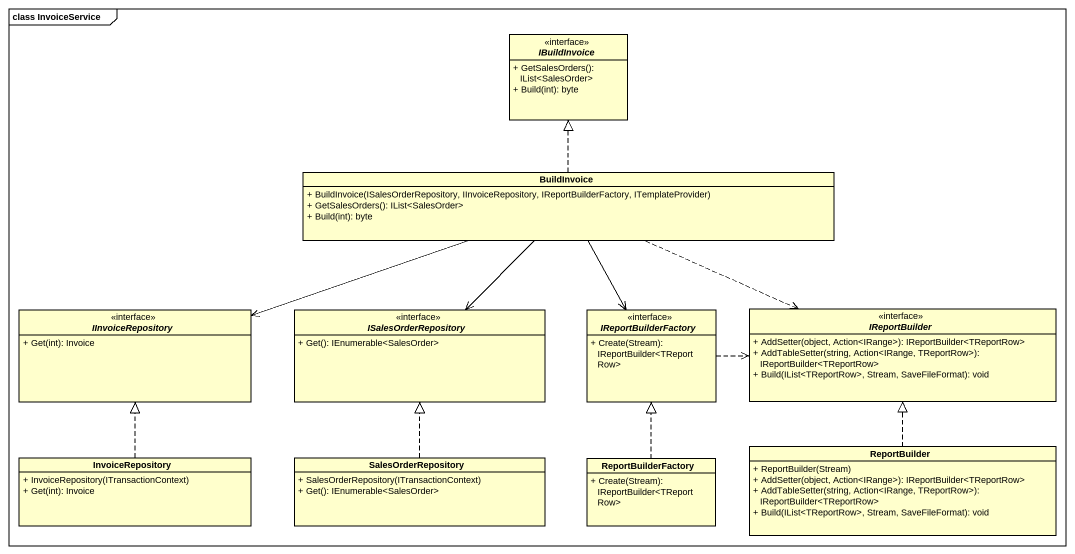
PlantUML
@startuml
mainframe class InvoiceService
hide circle
hide empty members
skinparam classAttributeIconSize 0
interface IBuildInvoice {
  + GetSalesOrders(): IList<SalesOrder>
  + Build(int): byte
}
class BuildInvoice {
  + BuildInvoice(ISalesOrderRepository, IInvoiceRepository, IReportBuilderFactory, ITemplateProvider)
  + GetSalesOrders(): IList<SalesOrder>
  + Build(int): byte
}
interface IInvoiceRepository {
  + Get(int): Invoice
}
interface ISalesOrderRepository {
  + Get(): IEnumerable<SalesOrder>
}
interface IReportBuilderFactory {
  + Create(Stream): IReportBuilder<TReportRow>
}
interface IReportBuilder {
  + AddSetter(object, Action<IRange>): IReportBuilder<TReportRow>
  + AddTableSetter(string, Action<IRange, TReportRow>): IReportBuilder<TReportRow>
  + Build(IList<TReportRow>, Stream, SaveFileFormat): void
}
class InvoiceRepository {
  + InvoiceRepository(ITransactionContext)
  + Get(int): Invoice
}
class SalesOrderRepository {
  + SalesOrderRepository(ITransactionContext)
  + Get(): IEnumerable<SalesOrder>
}
class ReportBuilderFactory {
  + Create(Stream): IReportBuilder<TReportRow>
}
class ReportBuilder {
  + ReportBuilder(Stream)
  + AddSetter(object, Action<IRange>): IReportBuilder<TReportRow>
  + AddTableSetter(string, Action<IRange, TReportRow>): IReportBuilder<TReportRow>
  + Build(IList<TReportRow>, Stream, SaveFileFormat): void
}
BuildInvoice .up.|> IBuildInvoice
BuildInvoice -left-> IInvoiceRepository
BuildInvoice --> ISalesOrderRepository
BuildInvoice --> IReportBuilderFactory
BuildInvoice .right.> IReportBuilder
IReportBuilderFactory .right.> IReportBuilder
InvoiceRepository .up.|> IInvoiceRepository
SalesOrderRepository .up.|> ISalesOrderRepository
ReportBuilderFactory .up.|> IReportBuilderFactory
ReportBuilder .up.|> IReportBuilder
@enduml
